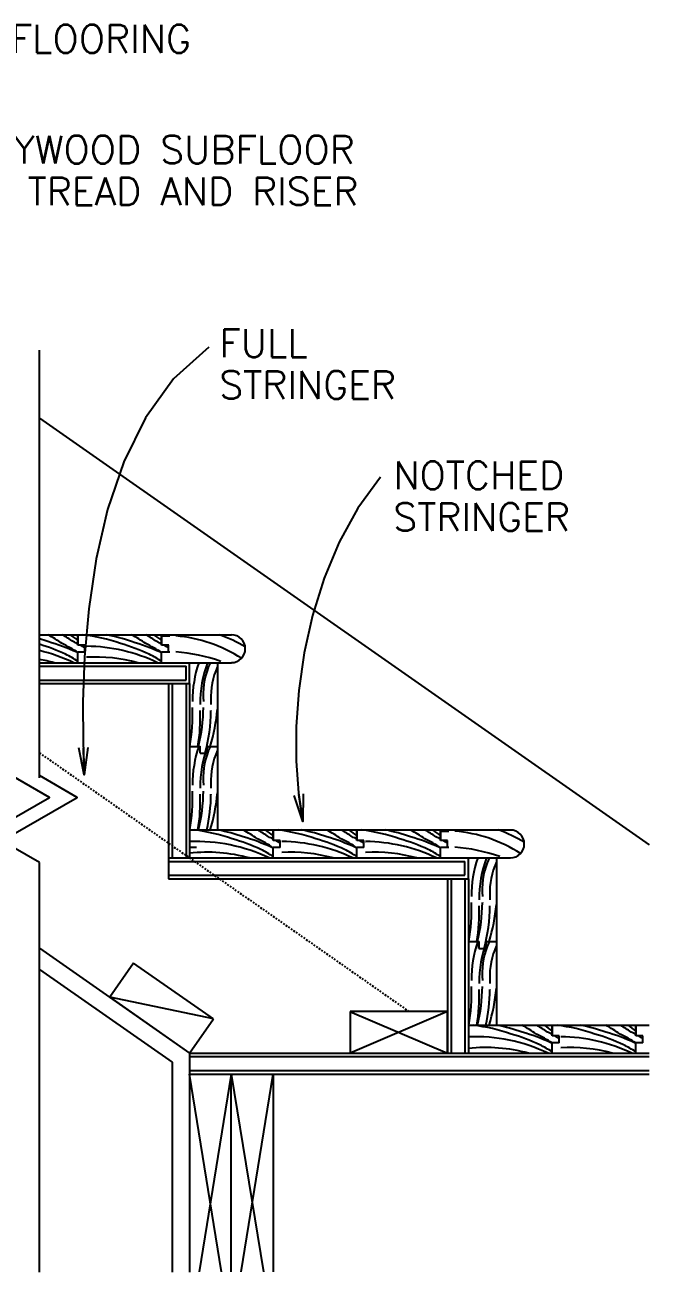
# Model space of a CAD drawing. Header units: inches. Extents: x 26998 to 46838, y -509 to 4343.
# Drawn here: x 39506.9 to 39552.3, y 3585.3 to 3675.9 of the extents above; entities that cross this region are included whole.
import ezdxf

# ---------------------------------------------------------------- set-up
doc = ezdxf.new("R2010")
doc.units = ezdxf.units.IN
doc.header["$LTSCALE"] = 0.5
doc.header["$MEASUREMENT"] = 0
doc.linetypes.add('HIDDEN', pattern=[0.375, 0.25, -0.125])
for name, color, linetype in [('R-AGSFINE', 4, 'Continuous'), ('R-AGSHEAVY', 1, 'Continuous'), ('R-AGSMEDIUM', 2, 'Continuous'), ('R-AGSPATT', 4, 'Continuous'), ('R-AGSTEXT', 6, 'Continuous')]:
    doc.layers.add(name, color=color, linetype=linetype)
doc.styles.add('AGSROMANS', font='romans')

# ---------------------------------------------------------------- blocks, each defined once
blk = doc.blocks.new('AGSARROW')
for points in [[(-1, 0.167), (0, 0), (-1, -0.167)], [(0, 0), (-1, 0)]]:
    blk.add_lwpolyline(points)

msp = doc.modelspace()

# ---------------------------------------------------------------- linework, layer by layer
at = {"layer": 'R-AGSFINE', "linetype": 'HIDDEN'}
msp.add_line((39507.9984825, 3623.0275349), (39534.8182929, 3604.25531), dxfattribs=at)
at = {"layer": 'R-AGSHEAVY'}
for points in [[(39507.9984825, 3631.6061516), (39521.9366816, 3631.6061516)], [(39507.9984825, 3629.5805688), (39521.9366816, 3629.5805688)], [(39520.9238902, 3629.5805688), (39520.9238902, 3617.4270724)], [(39518.8983075, 3628.064119), (39518.8983075, 3615.4014896)], [(39518.8983075, 3617.4270724), (39542.1979835, 3617.4270724)], [(39522.0899689, 3615.4014896), (39542.1979835, 3615.4014896)], [(39541.1851922, 3615.4014896), (39541.1851922, 3603.2425187)], [(39539.1596094, 3613.8795653), (39539.1596094, 3601.2169359)], [(39514.8368068, 3607.7656274), (39513.0985064, 3605.2784366)], [(39520.6366079, 3603.7041268), (39514.8368068, 3607.7656274)], [(39513.0985064, 3605.2784366), (39518.8983075, 3601.2169359)], [(39518.8983075, 3601.2169359), (39520.6366079, 3603.7041268)], [(39537.6376851, 3604.2514359), (39530.5571851, 3604.2514359)], [(39530.5571851, 3604.2514359), (39530.5571851, 3601.2169359)], [(39537.6376851, 3601.2169359), (39537.6376851, 3604.2514359)], [(39539.1596094, 3603.2425187), (39552.2711518, 3603.2425187)], [(39530.5571851, 3601.2169359), (39537.6376851, 3601.2169359)], [(39542.3512709, 3601.2169359), (39552.2711518, 3601.2169359)], [(39518.8983075, 3599.7004861), (39518.8983075, 3585.3371861)], [(39518.8983075, 3599.7004861), (39524.9673075, 3599.7004861)], [(39521.9328075, 3585.3371861), (39521.9328075, 3599.7004861)], [(39524.9673075, 3599.7004861), (39524.9673075, 3585.3371861)]]:
    msp.add_lwpolyline(points, dxfattribs=at)
for points in [[(39521.9363826, 3629.582616, 1), (39521.9363826, 3631.6086174)], [(39542.1963962, 3615.4006065, 1), (39542.1963962, 3617.4266079)]]:
    msp.add_lwpolyline(points, format="xyb", dxfattribs=at)
at = {"layer": 'R-AGSMEDIUM'}
for p, q in [((39507.9984825, 3621.2154596), (39507.9984825, 3652.2889937)), ((39507.9984825, 3647.3400024), (39552.2711518, 3616.3485864)), ((39510.7959765, 3631.6061516), (39510.7959765, 3630.8451894)), ((39510.7959765, 3630.8451894), (39510.7959765, 3631.6061516)), ((39510.7959765, 3630.8451894), (39510.7959765, 3631.6061516)), ((39510.7959765, 3631.6061516), (39510.7959765, 3630.8451894)), ((39510.7959765, 3630.8451894), (39510.7959765, 3631.6061516)), ((39510.7959765, 3630.8451894), (39510.7959765, 3631.6061516)), ((39510.7959765, 3631.6061516), (39510.7959765, 3630.8506639)), ((39510.7959765, 3630.8506639), (39510.7959765, 3631.6061516)), ((39516.8727247, 3631.6061516), (39516.8727247, 3630.8451894)), ((39516.8727247, 3630.8451894), (39516.8727247, 3631.6061516)), ((39516.8727247, 3630.8451894), (39516.8727247, 3631.6061516)), ((39516.8727247, 3631.6061516), (39516.8727247, 3630.8451894)), ((39516.8727247, 3630.8451894), (39516.8727247, 3631.6061516)), ((39516.8727247, 3630.8451894), (39516.8727247, 3631.6061516)), ((39516.8727247, 3631.6061516), (39516.8727247, 3630.8506639)), ((39516.8727247, 3630.8506639), (39516.8727247, 3631.6061516)), ((39516.8727247, 3630.8506639), (39516.8727247, 3631.6061516)), ((39511.2996349, 3630.341531), (39511.2996349, 3630.8506639)), ((39511.2996349, 3630.3360564), (39511.2996349, 3630.8451894)), ((39511.2996349, 3630.341531), (39511.2996349, 3630.8451894)), ((39511.2996349, 3630.341531), (39511.2996349, 3630.8451894)), ((39511.3051095, 3630.3360564), (39511.3051095, 3630.8451894)), ((39517.3763832, 3630.341531), (39517.3763832, 3630.8506639)), ((39517.3763832, 3630.341531), (39517.3763832, 3630.8506639)), ((39517.3763832, 3630.3360564), (39517.3763832, 3630.8451894)), ((39517.3763832, 3630.341531), (39517.3763832, 3630.8451894)), ((39517.3763832, 3630.341531), (39517.3763832, 3630.8451894)), ((39510.7959765, 3629.5805688), (39510.7959765, 3630.341531)), ((39510.7959765, 3629.5805688), (39510.7959765, 3630.341531)), ((39510.7959765, 3629.5805688), (39510.7959765, 3630.341531)), ((39510.7959765, 3629.5805688), (39510.7959765, 3630.341531)), ((39510.7959765, 3629.5805688), (39510.7959765, 3630.341531)), ((39510.7959765, 3629.5750943), (39510.7959765, 3630.3360564)), ((39510.7959765, 3629.5750943), (39510.7959765, 3630.3360564)), ((39510.7959765, 3629.5750943), (39510.7959765, 3630.3360564)), ((39516.8727247, 3629.5805688), (39516.8727247, 3630.341531)), ((39516.8727247, 3629.5805688), (39516.8727247, 3630.341531)), ((39516.8727247, 3629.5805688), (39516.8727247, 3630.341531)), ((39516.8727247, 3629.5805688), (39516.8727247, 3630.341531)), ((39516.8727247, 3629.5805688), (39516.8727247, 3630.341531)), ((39516.8727247, 3629.5805688), (39516.8727247, 3630.341531)), ((39516.8727247, 3629.5750943), (39516.8727247, 3630.3360564)), ((39516.8727247, 3629.5750943), (39516.8727247, 3630.3360564)), ((39516.8727247, 3629.5750943), (39516.8727247, 3630.3360564)), ((39507.9984825, 3629.5805688), (39518.8983075, 3629.5805688)), ((39507.9984825, 3629.3287396), (39518.6464783, 3629.3287396)), ((39518.6464783, 3628.3159482), (39518.6464783, 3629.3287396)), ((39518.8983075, 3629.5805688), (39519.6592696, 3629.5805688)), ((39518.8983075, 3628.064119), (39518.8983075, 3629.5805688)), ((39520.1684026, 3629.5805688), (39520.9238902, 3629.5805688)), ((39507.9984825, 3628.3159482), (39518.6464783, 3628.3159482)), ((39507.9984825, 3628.064119), (39518.8983075, 3628.064119)), ((39517.3763832, 3628.064119), (39517.3763832, 3615.4014896)), ((39517.6336869, 3628.064119), (39517.6336869, 3615.4014896)), ((39518.6464783, 3628.064119), (39518.6464783, 3615.4014896)), ((39518.8983075, 3623.5038206), (39519.6592696, 3623.5038206)), ((39518.8983075, 3623.5038206), (39519.6592696, 3623.5038206)), ((39519.6592696, 3623.0001622), (39519.6592696, 3623.5092951)), ((39519.6592696, 3623.0001622), (39519.6592696, 3623.5038206)), ((39519.6592696, 3623.0001622), (39519.6592696, 3623.5038206)), ((39520.1629281, 3623.0001622), (39520.1629281, 3623.5092951)), ((39520.1629281, 3623.5038206), (39520.9238902, 3623.5038206)), ((39520.1629281, 3623.0001622), (39520.1629281, 3623.5038206)), ((39520.1684026, 3623.0001622), (39520.1684026, 3623.5038206)), ((39520.1684026, 3623.5038206), (39520.9238902, 3623.5038206)), ((39520.1684026, 3623.0001622), (39520.1684026, 3623.5038206)), ((39520.1684026, 3623.0001622), (39520.1684026, 3623.5038206)), ((39519.6592696, 3623.0001622), (39520.1684026, 3623.0001622)), ((39519.6592696, 3623.0001622), (39520.1629281, 3623.0001622)), ((39519.6592696, 3623.0001622), (39520.1629281, 3623.0001622)), ((39524.9750557, 3617.4270724), (39524.9750557, 3616.6661102)), ((39524.9750557, 3616.6661102), (39524.9750557, 3617.4270724)), ((39524.9750557, 3616.6661102), (39524.9750557, 3617.4270724)), ((39524.9750557, 3617.4270724), (39524.9750557, 3616.6661102)), ((39524.9750557, 3616.6661102), (39524.9750557, 3617.4270724)), ((39524.9750557, 3616.6661102), (39524.9750557, 3617.4270724)), ((39524.9750557, 3617.4270724), (39524.9750557, 3616.6715848)), ((39524.9750557, 3616.6715848), (39524.9750557, 3617.4270724)), ((39524.9750557, 3616.6715848), (39524.9750557, 3617.4270724)), ((39524.9750557, 3617.4270724), (39524.9750557, 3616.6661102)), ((39531.0518039, 3617.4270724), (39531.0518039, 3616.6661102)), ((39531.0518039, 3616.6661102), (39531.0518039, 3617.4270724)), ((39531.0518039, 3616.6661102), (39531.0518039, 3617.4270724)), ((39531.0518039, 3617.4270724), (39531.0518039, 3616.6661102)), ((39531.0518039, 3616.6661102), (39531.0518039, 3617.4270724)), ((39531.0518039, 3616.6661102), (39531.0518039, 3617.4270724)), ((39531.0518039, 3617.4270724), (39531.0518039, 3616.6715848)), ((39531.0518039, 3616.6715848), (39531.0518039, 3617.4270724)), ((39531.0518039, 3616.6715848), (39531.0518039, 3617.4270724)), ((39531.0518039, 3617.4270724), (39531.0518039, 3616.6661102)), ((39531.0518039, 3616.6661102), (39531.0518039, 3617.4270724)), ((39537.1340267, 3617.4270724), (39537.1340267, 3616.6661102)), ((39537.1340267, 3616.6661102), (39537.1340267, 3617.4270724)), ((39537.1340267, 3616.6661102), (39537.1340267, 3617.4270724)), ((39537.1340267, 3617.4270724), (39537.1340267, 3616.6661102)), ((39537.1340267, 3616.6661102), (39537.1340267, 3617.4270724)), ((39537.1340267, 3616.6661102), (39537.1340267, 3617.4270724)), ((39537.1340267, 3617.4270724), (39537.1340267, 3616.6715848)), ((39537.1340267, 3616.6715848), (39537.1340267, 3617.4270724)), ((39537.1340267, 3616.6715848), (39537.1340267, 3617.4270724)), ((39537.1340267, 3617.4270724), (39537.1340267, 3616.6661102)), ((39537.1340267, 3616.6661102), (39537.1340267, 3617.4270724)), ((39537.1340267, 3616.6661102), (39537.1340267, 3617.4270724)), ((39524.9750557, 3615.4014896), (39524.9750557, 3616.1624518)), ((39524.9750557, 3615.4014896), (39524.9750557, 3616.1624518)), ((39524.9750557, 3615.4014896), (39524.9750557, 3616.1624518)), ((39524.9750557, 3615.4014896), (39524.9750557, 3616.1624518)), ((39524.9750557, 3615.4014896), (39524.9750557, 3616.1624518)), ((39524.9750557, 3615.4014896), (39524.9750557, 3616.1624518)), ((39524.9750557, 3615.4014896), (39524.9750557, 3616.1624518)), ((39524.9750557, 3615.3960151), (39524.9750557, 3616.1569773)), ((39524.9750557, 3615.3960151), (39524.9750557, 3616.1569773)), ((39524.9750557, 3615.3960151), (39524.9750557, 3616.1569773)), ((39525.4787141, 3616.1624518), (39525.4787141, 3616.6715848)), ((39525.4787141, 3616.1624518), (39525.4787141, 3616.6715848)), ((39525.4787141, 3616.1569773), (39525.4787141, 3616.6661102)), ((39525.4787141, 3616.1624518), (39525.4787141, 3616.6661102)), ((39525.4787141, 3616.1624518), (39525.4787141, 3616.6661102)), ((39525.4841887, 3616.1569773), (39525.4841887, 3616.6661102)), ((39525.4841887, 3616.1624518), (39525.4841887, 3616.6661102)), ((39531.0518039, 3615.4014896), (39531.0518039, 3616.1624518)), ((39531.0518039, 3615.4014896), (39531.0518039, 3616.1624518)), ((39531.0518039, 3615.4014896), (39531.0518039, 3616.1624518)), ((39531.0518039, 3615.4014896), (39531.0518039, 3616.1624518)), ((39531.0518039, 3615.4014896), (39531.0518039, 3616.1624518)), ((39531.0518039, 3615.4014896), (39531.0518039, 3616.1624518)), ((39531.0518039, 3615.4014896), (39531.0518039, 3616.1624518)), ((39531.0518039, 3615.4014896), (39531.0518039, 3616.1624518)), ((39531.0518039, 3615.3960151), (39531.0518039, 3616.1569773)), ((39531.0518039, 3615.3960151), (39531.0518039, 3616.1569773)), ((39531.0518039, 3615.3960151), (39531.0518039, 3616.1569773)), ((39531.5554623, 3616.1624518), (39531.5554623, 3616.6715848)), ((39531.5554623, 3616.1624518), (39531.5554623, 3616.6715848)), ((39531.5554623, 3616.1569773), (39531.5554623, 3616.6661102)), ((39531.5554623, 3616.1624518), (39531.5554623, 3616.6661102)), ((39531.5554623, 3616.1624518), (39531.5554623, 3616.6661102)), ((39531.5609369, 3616.1624518), (39531.5609369, 3616.6661102)), ((39531.5664114, 3616.1569773), (39531.5664114, 3616.6661102)), ((39531.5664114, 3616.1624518), (39531.5664114, 3616.6661102)), ((39537.1340267, 3615.4014896), (39537.1340267, 3616.1624518)), ((39537.1340267, 3615.4014896), (39537.1340267, 3616.1624518)), ((39537.1340267, 3615.4014896), (39537.1340267, 3616.1624518)), ((39537.1340267, 3615.4014896), (39537.1340267, 3616.1624518)), ((39537.1340267, 3615.4014896), (39537.1340267, 3616.1624518)), ((39537.1340267, 3615.4014896), (39537.1340267, 3616.1624518)), ((39537.1340267, 3615.4014896), (39537.1340267, 3616.1624518)), ((39537.1340267, 3615.4014896), (39537.1340267, 3616.1624518)), ((39537.1340267, 3615.4014896), (39537.1340267, 3616.1624518)), ((39537.1340267, 3615.3960151), (39537.1340267, 3616.1569773)), ((39537.1340267, 3615.3960151), (39537.1340267, 3616.1569773)), ((39537.1340267, 3615.3960151), (39537.1340267, 3616.1569773)), ((39537.6376851, 3616.1624518), (39537.6376851, 3616.6715848)), ((39537.6376851, 3616.1624518), (39537.6376851, 3616.6715848)), ((39537.6376851, 3616.1569773), (39537.6376851, 3616.6661102)), ((39537.6376851, 3616.1624518), (39537.6376851, 3616.6661102)), ((39537.6376851, 3616.1624518), (39537.6376851, 3616.6661102)), ((39537.6376851, 3616.1624518), (39537.6376851, 3616.6661102)), ((39517.3763832, 3615.4014896), (39539.1596094, 3615.4014896)), ((39517.3763832, 3615.4014896), (39517.3763832, 3613.8795653)), ((39517.3763832, 3615.1496604), (39538.9023057, 3615.1496604)), ((39538.9023057, 3614.1368691), (39538.9023057, 3615.1496604)), ((39539.1596094, 3615.4014896), (39539.9205716, 3615.4014896)), ((39539.1596094, 3615.4014896), (39539.9205716, 3615.4014896)), ((39539.1596094, 3613.8795653), (39539.1596094, 3615.4014896)), ((39540.42423, 3615.4014896), (39541.1851922, 3615.4014896)), ((39540.4297046, 3615.4014896), (39541.1851922, 3615.4014896)), ((39507.9984825, 3585.3188487), (39507.9984825, 3615.0565931)), ((39517.3763832, 3614.1368691), (39538.9023057, 3614.1368691)), ((39517.3763832, 3613.8795653), (39539.1596094, 3613.8795653)), ((39537.6376851, 3613.8795653), (39537.6376851, 3601.2169359)), ((39537.8895143, 3613.8795653), (39537.8895143, 3601.2169359)), ((39538.9023057, 3613.8795653), (39538.9023057, 3601.2169359)), ((39507.9984825, 3608.8484557), (39518.8983075, 3601.2169359)), ((39539.1596094, 3609.3247414), (39539.915097, 3609.3247414)), ((39539.1596094, 3609.3192669), (39539.9205716, 3609.3192669)), ((39539.1596094, 3609.3192669), (39539.9205716, 3609.3192669)), ((39539.915097, 3608.8156085), (39539.915097, 3609.3247414)), ((39539.915097, 3608.8156085), (39540.42423, 3608.8156085)), ((39539.9205716, 3608.8156085), (39539.9205716, 3609.3247414)), ((39539.9205716, 3608.8156085), (39539.9205716, 3609.3192669)), ((39539.9205716, 3608.8156085), (39539.9205716, 3609.3192669)), ((39539.9205716, 3608.8156085), (39540.4297046, 3608.8156085)), ((39539.9205716, 3608.8156085), (39540.42423, 3608.8156085)), ((39539.9205716, 3608.8156085), (39540.42423, 3608.8156085)), ((39540.42423, 3608.8156085), (39540.42423, 3609.3247414)), ((39540.42423, 3608.821083), (39540.42423, 3609.3247414)), ((39540.42423, 3609.3247414), (39541.1851922, 3609.3247414)), ((39540.42423, 3608.8156085), (39540.42423, 3609.3247414)), ((39540.42423, 3609.3192669), (39541.1851922, 3609.3192669)), ((39540.42423, 3608.8156085), (39540.42423, 3609.3192669)), ((39540.4297046, 3608.821083), (39540.4297046, 3609.3247414)), ((39540.4297046, 3608.8156085), (39540.4297046, 3609.3192669)), ((39540.4297046, 3609.3192669), (39541.1851922, 3609.3192669)), ((39540.4297046, 3608.8156085), (39540.4297046, 3609.3192669)), ((39540.4297046, 3608.8156085), (39540.4297046, 3609.3192669)), ((39507.9984825, 3607.2991587), (39517.6336869, 3600.5599902)), ((39520.6366079, 3603.7041268), (39513.0985064, 3605.2784366)), ((39530.5481455, 3604.25531), (39537.6376851, 3601.2169359)), ((39537.6376851, 3604.2514359), (39530.5571851, 3601.2169359)), ((39537.6376851, 3601.2169359), (39537.6376851, 3604.25531)), ((39545.2363576, 3603.2425187), (39545.2363576, 3602.4815565)), ((39545.2363576, 3602.4815565), (39545.2363576, 3603.2425187)), ((39545.2363576, 3602.4815565), (39545.2363576, 3603.2425187)), ((39545.2363576, 3603.2425187), (39545.2363576, 3602.4815565)), ((39545.2363576, 3602.4815565), (39545.2363576, 3603.2425187)), ((39545.2363576, 3602.4815565), (39545.2363576, 3603.2425187)), ((39545.2363576, 3603.2425187), (39545.2363576, 3602.487031)), ((39545.2363576, 3602.487031), (39545.2363576, 3603.2425187)), ((39545.2363576, 3602.487031), (39545.2363576, 3603.2425187)), ((39545.2363576, 3603.2425187), (39545.2363576, 3602.4815565)), ((39545.2363576, 3602.4815565), (39545.2363576, 3603.2425187)), ((39545.2363576, 3602.4815565), (39545.2363576, 3603.2425187)), ((39545.2363576, 3603.2425187), (39545.2363576, 3602.487031)), ((39545.7400161, 3601.9778981), (39545.7400161, 3602.487031)), ((39545.7400161, 3601.9778981), (39545.7400161, 3602.487031)), ((39545.7400161, 3601.9778981), (39545.7400161, 3602.487031)), ((39545.7400161, 3601.9724235), (39545.7400161, 3602.4815565)), ((39545.7400161, 3601.9778981), (39545.7400161, 3602.4815565)), ((39545.7400161, 3601.9778981), (39545.7400161, 3602.4815565)), ((39545.7400161, 3601.9778981), (39545.7400161, 3602.4815565)), ((39545.7454906, 3601.9724235), (39545.7454906, 3602.4815565)), ((39545.7454906, 3601.9778981), (39545.7454906, 3602.4815565)), ((39551.3131059, 3603.2425187), (39551.3131059, 3602.4815565)), ((39551.3131059, 3602.4815565), (39551.3131059, 3603.2425187)), ((39551.3131059, 3602.4815565), (39551.3131059, 3603.2425187)), ((39551.3131059, 3603.2425187), (39551.3131059, 3602.4815565)), ((39551.3131059, 3602.4815565), (39551.3131059, 3603.2425187)), ((39551.3131059, 3602.4815565), (39551.3131059, 3603.2425187)), ((39551.3131059, 3603.2425187), (39551.3131059, 3602.487031)), ((39551.3131059, 3602.487031), (39551.3131059, 3603.2425187)), ((39551.3131059, 3602.487031), (39551.3131059, 3603.2425187)), ((39551.3131059, 3603.2425187), (39551.3131059, 3602.4815565)), ((39551.3131059, 3602.4815565), (39551.3131059, 3603.2425187)), ((39551.3131059, 3602.4815565), (39551.3131059, 3603.2425187)), ((39551.3131059, 3603.2425187), (39551.3131059, 3602.487031)), ((39551.3131059, 3602.487031), (39551.3131059, 3603.2425187)), ((39551.8167643, 3601.9778981), (39551.8167643, 3602.487031)), ((39551.8167643, 3601.9778981), (39551.8167643, 3602.487031)), ((39551.8167643, 3601.9778981), (39551.8167643, 3602.487031)), ((39551.8167643, 3601.9724235), (39551.8167643, 3602.4815565)), ((39551.8167643, 3601.9778981), (39551.8167643, 3602.4815565)), ((39551.8167643, 3601.9778981), (39551.8167643, 3602.4815565)), ((39551.8167643, 3601.9778981), (39551.8167643, 3602.4815565)), ((39551.8222388, 3601.9778981), (39551.8222388, 3602.487031)), ((39545.2363576, 3601.2169359), (39545.2363576, 3601.9778981)), ((39545.2363576, 3601.2169359), (39545.2363576, 3601.9778981)), ((39545.2363576, 3601.2169359), (39545.2363576, 3601.9778981)), ((39545.2363576, 3601.2169359), (39545.2363576, 3601.9778981)), ((39545.2363576, 3601.2169359), (39545.2363576, 3601.9778981)), ((39545.2363576, 3601.2169359), (39545.2363576, 3601.9778981)), ((39545.2363576, 3601.2169359), (39545.2363576, 3601.9778981)), ((39545.2363576, 3601.2169359), (39545.2363576, 3601.9778981)), ((39545.2363576, 3601.2169359), (39545.2363576, 3601.9778981)), ((39545.2363576, 3601.2169359), (39545.2363576, 3601.9778981)), ((39545.2363576, 3601.2114614), (39545.2363576, 3601.9724235)), ((39545.2363576, 3601.2114614), (39545.2363576, 3601.9724235)), ((39545.2363576, 3601.2114614), (39545.2363576, 3601.9724235)), ((39551.3131059, 3601.2169359), (39551.3131059, 3601.9778981)), ((39551.3131059, 3601.2169359), (39551.3131059, 3601.9778981)), ((39551.3131059, 3601.2169359), (39551.3131059, 3601.9778981)), ((39551.3131059, 3601.2169359), (39551.3131059, 3601.9778981)), ((39551.3131059, 3601.2169359), (39551.3131059, 3601.9778981)), ((39551.3131059, 3601.2169359), (39551.3131059, 3601.9778981)), ((39551.3131059, 3601.2169359), (39551.3131059, 3601.9778981)), ((39551.3131059, 3601.2169359), (39551.3131059, 3601.9778981)), ((39551.3131059, 3601.2169359), (39551.3131059, 3601.9778981)), ((39551.3131059, 3601.2169359), (39551.3131059, 3601.9778981)), ((39551.3131059, 3601.2169359), (39551.3131059, 3601.9778981)), ((39551.3131059, 3601.2114614), (39551.3131059, 3601.9724235)), ((39551.3131059, 3601.2114614), (39551.3131059, 3601.9724235)), ((39551.3131059, 3601.2114614), (39551.3131059, 3601.9724235)), ((39518.8983075, 3601.2169359), (39518.8983075, 3585.3188487)), ((39518.8983075, 3601.2169359), (39552.2711518, 3601.2169359)), ((39518.8983075, 3600.9651067), (39552.2711518, 3600.9651067)), ((39517.6336869, 3600.5599902), (39517.6336869, 3585.3188487)), ((39518.8983075, 3599.9523153), (39552.2711518, 3599.9523153)), ((39521.2274913, 3585.3371861), (39518.8983075, 3599.7004861)), ((39521.9328075, 3599.7004861), (39519.6036237, 3585.3371861)), ((39521.9328075, 3599.7004861), (39524.2619913, 3585.3371861)), ((39522.6381237, 3585.3371861), (39524.9673075, 3599.7004861)), ((39524.9750557, 3599.7004861), (39552.2711518, 3599.7004861))]:
    msp.add_line(p, q, dxfattribs=at)
at = {"layer": 'R-AGSMEDIUM', "linetype": 'Continuous'}
for points in [[(39505.9728998, 3615.0565931), (39503.2411004, 3616.6387375), (39508.7156483, 3619.7975516), (39505.9728998, 3621.3742214)], [(39507.9984825, 3615.0565931), (39505.2666831, 3616.6387375), (39510.741231, 3619.7975516), (39507.9984825, 3621.3742214)]]:
    msp.add_lwpolyline(points, dxfattribs=at)
at = {"layer": 'R-AGSPATT'}
for p, q in [((39511.2996349, 3630.8506639), (39510.7959765, 3630.8506639)), ((39511.2996349, 3630.8451894), (39510.7959765, 3630.8451894)), ((39511.3051095, 3630.8451894), (39510.7959765, 3630.8451894)), ((39511.3051095, 3630.8451894), (39510.7959765, 3630.8451894)), ((39511.2996349, 3630.8451894), (39510.7959765, 3630.8451894)), ((39511.2996349, 3630.8451894), (39510.7959765, 3630.8451894)), ((39511.3051095, 3630.8451894), (39510.7959765, 3630.8451894)), ((39517.3763832, 3630.8506639), (39516.8727247, 3630.8506639)), ((39517.3763832, 3630.8451894), (39516.8727247, 3630.8451894)), ((39517.3818577, 3630.8451894), (39516.8727247, 3630.8451894)), ((39517.3818577, 3630.8451894), (39516.8727247, 3630.8451894)), ((39517.3763832, 3630.8451894), (39516.8727247, 3630.8451894)), ((39517.3763832, 3630.8451894), (39516.8727247, 3630.8451894)), ((39517.3818577, 3630.8451894), (39516.8727247, 3630.8451894)), ((39511.2996349, 3630.341531), (39510.7959765, 3630.341531)), ((39511.2996349, 3630.341531), (39510.7959765, 3630.341531)), ((39511.3051095, 3630.341531), (39510.7959765, 3630.341531)), ((39511.3051095, 3630.341531), (39510.7959765, 3630.341531)), ((39511.2996349, 3630.341531), (39510.7959765, 3630.341531)), ((39511.2996349, 3630.3360564), (39510.7959765, 3630.3360564)), ((39511.2996349, 3630.3360564), (39510.7959765, 3630.3360564)), ((39511.3051095, 3630.3360564), (39510.7959765, 3630.3360564)), ((39517.3763832, 3630.341531), (39516.8727247, 3630.341531)), ((39517.3763832, 3630.341531), (39516.8727247, 3630.341531)), ((39517.3818577, 3630.341531), (39516.8727247, 3630.341531)), ((39517.3818577, 3630.341531), (39516.8727247, 3630.341531)), ((39517.3763832, 3630.341531), (39516.8727247, 3630.341531)), ((39517.3763832, 3630.341531), (39516.8727247, 3630.341531)), ((39519.4019659, 3616.1569773), (39518.8983075, 3616.1569773)), ((39519.4019659, 3616.1569773), (39518.8983075, 3616.1569773)), ((39525.4787141, 3616.6715848), (39524.9750557, 3616.6715848)), ((39525.4787141, 3616.6661102), (39524.9750557, 3616.6661102)), ((39525.4841887, 3616.6661102), (39524.9750557, 3616.6661102)), ((39525.4841887, 3616.6661102), (39524.9750557, 3616.6661102)), ((39525.4787141, 3616.6661102), (39524.9750557, 3616.6661102)), ((39525.4787141, 3616.6661102), (39524.9750557, 3616.6661102)), ((39525.4841887, 3616.6661102), (39524.9750557, 3616.6661102)), ((39525.4841887, 3616.6661102), (39524.9750557, 3616.6661102)), ((39525.4787141, 3616.1624518), (39524.9750557, 3616.1624518)), ((39525.4787141, 3616.1624518), (39524.9750557, 3616.1624518)), ((39525.4841887, 3616.1624518), (39524.9750557, 3616.1624518)), ((39525.4841887, 3616.1624518), (39524.9750557, 3616.1624518)), ((39525.4787141, 3616.1624518), (39524.9750557, 3616.1624518)), ((39525.4787141, 3616.1624518), (39524.9750557, 3616.1624518)), ((39525.4841887, 3616.1624518), (39524.9750557, 3616.1624518)), ((39525.4787141, 3616.1569773), (39524.9750557, 3616.1569773)), ((39525.4787141, 3616.1569773), (39524.9750557, 3616.1569773)), ((39525.4841887, 3616.1569773), (39524.9750557, 3616.1569773)), ((39531.5554623, 3616.6661102), (39531.0518039, 3616.6661102)), ((39531.5609369, 3616.6661102), (39531.0518039, 3616.6661102)), ((39531.5609369, 3616.6661102), (39531.0518039, 3616.6661102)), ((39531.5554623, 3616.6661102), (39531.0518039, 3616.6661102)), ((39531.5554623, 3616.6661102), (39531.0518039, 3616.6661102)), ((39531.5609369, 3616.6661102), (39531.0518039, 3616.6661102)), ((39531.5609369, 3616.6661102), (39531.0518039, 3616.6661102)), ((39531.5609369, 3616.6661102), (39531.0518039, 3616.6661102)), ((39531.5554623, 3616.1624518), (39531.0518039, 3616.1624518)), ((39531.5554623, 3616.1624518), (39531.0518039, 3616.1624518)), ((39531.5609369, 3616.1624518), (39531.0518039, 3616.1624518)), ((39531.5609369, 3616.1624518), (39531.0518039, 3616.1624518)), ((39531.5554623, 3616.1624518), (39531.0518039, 3616.1624518)), ((39531.5554623, 3616.1624518), (39531.0518039, 3616.1624518)), ((39531.5609369, 3616.1624518), (39531.0518039, 3616.1624518)), ((39531.5609369, 3616.1624518), (39531.0518039, 3616.1624518)), ((39531.5609369, 3616.6715848), (39531.0572785, 3616.6715848)), ((39531.5609369, 3616.1569773), (39531.0572785, 3616.1569773)), ((39531.5609369, 3616.1569773), (39531.0572785, 3616.1569773)), ((39531.5664114, 3616.1569773), (39531.0572785, 3616.1569773)), ((39537.6376851, 3616.6661102), (39537.1340267, 3616.6661102)), ((39537.6431596, 3616.6661102), (39537.1340267, 3616.6661102)), ((39537.6431596, 3616.6661102), (39537.1340267, 3616.6661102)), ((39537.6376851, 3616.6661102), (39537.1340267, 3616.6661102)), ((39537.6376851, 3616.6661102), (39537.1340267, 3616.6661102)), ((39537.6431596, 3616.6661102), (39537.1340267, 3616.6661102)), ((39537.6431596, 3616.6661102), (39537.1340267, 3616.6661102)), ((39537.6431596, 3616.6661102), (39537.1340267, 3616.6661102)), ((39537.6376851, 3616.6661102), (39537.1340267, 3616.6661102)), ((39537.6376851, 3616.1624518), (39537.1340267, 3616.1624518)), ((39537.6376851, 3616.1624518), (39537.1340267, 3616.1624518)), ((39537.6431596, 3616.1624518), (39537.1340267, 3616.1624518)), ((39537.6431596, 3616.1624518), (39537.1340267, 3616.1624518)), ((39537.6376851, 3616.1624518), (39537.1340267, 3616.1624518)), ((39537.6376851, 3616.1624518), (39537.1340267, 3616.1624518)), ((39537.6431596, 3616.1624518), (39537.1340267, 3616.1624518)), ((39537.6431596, 3616.1624518), (39537.1340267, 3616.1624518)), ((39537.6376851, 3616.1624518), (39537.1340267, 3616.1624518)), ((39545.7400161, 3602.487031), (39545.2363576, 3602.487031)), ((39545.7400161, 3602.487031), (39545.2363576, 3602.487031)), ((39545.7400161, 3602.4815565), (39545.2363576, 3602.4815565)), ((39545.7454906, 3602.4815565), (39545.2363576, 3602.4815565)), ((39545.7454906, 3602.4815565), (39545.2363576, 3602.4815565)), ((39545.7400161, 3602.4815565), (39545.2363576, 3602.4815565)), ((39545.7400161, 3602.4815565), (39545.2363576, 3602.4815565)), ((39545.7454906, 3602.4815565), (39545.2363576, 3602.4815565)), ((39545.7454906, 3602.4815565), (39545.2363576, 3602.4815565)), ((39545.7454906, 3602.4815565), (39545.2363576, 3602.4815565)), ((39545.7400161, 3602.4815565), (39545.2363576, 3602.4815565)), ((39551.8222388, 3602.487031), (39551.3131059, 3602.487031)), ((39551.8167643, 3602.4815565), (39551.3131059, 3602.4815565)), ((39551.8222388, 3602.4815565), (39551.3131059, 3602.4815565)), ((39551.8222388, 3602.4815565), (39551.3131059, 3602.4815565)), ((39551.8167643, 3602.4815565), (39551.3131059, 3602.4815565)), ((39551.8167643, 3602.4815565), (39551.3131059, 3602.4815565)), ((39551.8222388, 3602.4815565), (39551.3131059, 3602.4815565)), ((39551.8222388, 3602.4815565), (39551.3131059, 3602.4815565)), ((39551.8222388, 3602.4815565), (39551.3131059, 3602.4815565)), ((39551.8167643, 3602.4815565), (39551.3131059, 3602.4815565)), ((39545.7400161, 3601.9778981), (39545.2363576, 3601.9778981)), ((39545.7400161, 3601.9778981), (39545.2363576, 3601.9778981)), ((39545.7454906, 3601.9778981), (39545.2363576, 3601.9778981)), ((39545.7454906, 3601.9778981), (39545.2363576, 3601.9778981)), ((39545.7400161, 3601.9778981), (39545.2363576, 3601.9778981)), ((39545.7400161, 3601.9778981), (39545.2363576, 3601.9778981)), ((39545.7454906, 3601.9778981), (39545.2363576, 3601.9778981)), ((39545.7454906, 3601.9778981), (39545.2363576, 3601.9778981)), ((39545.7400161, 3601.9778981), (39545.2363576, 3601.9778981)), ((39545.7400161, 3601.9778981), (39545.2363576, 3601.9778981)), ((39545.7400161, 3601.9724235), (39545.2363576, 3601.9724235)), ((39545.7400161, 3601.9724235), (39545.2363576, 3601.9724235)), ((39545.7454906, 3601.9724235), (39545.2363576, 3601.9724235)), ((39551.8167643, 3601.9778981), (39551.3131059, 3601.9778981)), ((39551.8167643, 3601.9778981), (39551.3131059, 3601.9778981)), ((39551.8222388, 3601.9778981), (39551.3131059, 3601.9778981)), ((39551.8222388, 3601.9778981), (39551.3131059, 3601.9778981)), ((39551.8167643, 3601.9778981), (39551.3131059, 3601.9778981)), ((39551.8167643, 3601.9778981), (39551.3131059, 3601.9778981)), ((39551.8222388, 3601.9778981), (39551.3131059, 3601.9778981)), ((39551.8222388, 3601.9778981), (39551.3131059, 3601.9778981)), ((39551.8167643, 3601.9778981), (39551.3131059, 3601.9778981)), ((39551.8167643, 3601.9778981), (39551.3131059, 3601.9778981)), ((39551.8222388, 3601.9778981), (39551.3131059, 3601.9778981))]:
    msp.add_line(p, q, dxfattribs=at)
for centre, radius, start, end in [((39503.6510457, 3622.3920025), 10.4657775, 55.057675, 61.691622222), ((39504.4558042, 3622.5343408), 10.4657775, 55.057675, 60.089763889), ((39503.6502949, 3621.9065302), 11.7244612, 52.449002778, 55.8222), ((39509.5518329, 3618.514342), 13.1890383, 70.817786111, 83.038813889), ((39510.3565915, 3618.6566802), 13.1890383, 70.817786111, 79.062977778), ((39509.7277939, 3622.3920025), 10.4657775, 55.057675, 61.691622222), ((39510.5325524, 3622.5343408), 10.4657775, 55.057675, 60.089763889), ((39509.7270431, 3621.9065302), 11.7244612, 52.449002778, 55.8222), ((39517.2602008, 3639.0322164), 7.5123781, 267.043425, 271.554352778), ((39517.0144172, 3621.0945347), 10.4657775, 57.246452778, 85.135188889), ((39517.0136664, 3620.6090624), 11.7244612, 59.619588889, 69.712008333), ((39503.3851856, 3615.90133), 15.7055507, 65.50085, 72.9182), ((39504.2798433, 3618.6566802), 13.1890383, 70.817786111, 73.623425), ((39504.1899441, 3616.0436683), 15.7055507, 65.50085, 73.641297222), ((39504.74629, 3620.9666854), 11.1395043, 57.106205556, 63.909461111), ((39505.5510485, 3621.1090236), 11.1395043, 61.911172222, 63.909461111), ((39505.5510485, 3621.1090236), 11.1395043, 58.932097222, 60.929433333), ((39494.4727081, 3608.6560766), 27.8204214, 52.782625, 52.899991667), ((39511.311399, 3618.6113196), 12.1602528, 64.370230556, 89.487813889), ((39510.9684875, 3636.4990351), 5.7467153, 274.507327778, 274.618758333), ((39509.4619338, 3615.90133), 15.7055507, 65.50085, 73.641297222), ((39510.2666923, 3616.0436683), 15.7055507, 65.50085, 73.641297222), ((39510.8230382, 3620.9666854), 11.1395043, 57.106205556, 63.909461111), ((39511.6277967, 3621.1090236), 11.1395043, 61.911172222, 63.909461111), ((39511.6277967, 3621.1090236), 11.1395043, 58.932097222, 60.929433333), ((39500.5494564, 3608.6560766), 27.8204214, 52.782625, 52.899991667), ((39505.2346508, 3618.6113196), 12.1602528, 64.370230556, 76.862775), ((39505.9745871, 3618.3322842), 11.6596063, 74.634133333, 80.003861111), ((39505.7436831, 3621.9930949), 9.1920789, 56.658027778, 63.131725), ((39506.5484417, 3622.1354331), 9.1920789, 62.478216667, 63.131725), ((39512.0513353, 3618.3322842), 11.6596063, 74.634133333, 93.103422222), ((39511.8204313, 3621.9930949), 9.1920789, 56.658027778, 63.131725), ((39512.6251899, 3622.1354331), 9.1920789, 62.478216667, 63.131725), ((39516.8809496, 3636.55194), 6.2163772, 274.621783333, 275.381608333), ((39516.8384562, 3617.2168741), 13.1890383, 70.817786111, 85.374877778), ((39528.0678847, 3626.7517898), 8.961502, 161.599361111, 179.904983333), ((39528.6208141, 3626.5218588), 8.961502, 160.04285, 179.904983333), ((39525.6306391, 3627.2182661), 5.7467153, 159.580775, 184.507327778), ((39530.6494366, 3624.1930172), 11.5565676, 152.212730555, 154.197672222), ((39526.1835685, 3626.9883351), 5.7467153, 159.580775, 184.507327778), ((39531.202366, 3623.9630861), 11.5565676, 152.798588889, 154.197672222), ((39507.4638883, 3625.697427), 11.6596063, 349.155930556, 3.103422222), ((39508.0168176, 3625.467496), 11.6596063, 350.304236111, 3.103422222), ((39507.7429237, 3626.4373633), 12.1602528, 346.040272222, 359.487813889), ((39525.6306391, 3626.7802749), 5.7467153, 184.507327778, 184.618758333), ((39508.295853, 3626.2074323), 12.1602528, 344.707319444, 359.487813889), ((39507.7882843, 3627.3921709), 13.1890383, 342.853472222, 354.841094445), ((39526.1835685, 3626.5503439), 5.7467153, 184.507327778, 184.618758333), ((39528.0678847, 3620.6750416), 8.961502, 161.599361111, 179.904983333), ((39528.6208141, 3620.4451106), 8.961502, 160.04285, 179.904983333), ((39530.6494366, 3618.1162689), 11.5565676, 152.212730555, 154.197672222), ((39525.6306391, 3621.1415179), 5.7467153, 159.580775, 184.507327778), ((39526.1835685, 3620.9115868), 5.7467153, 159.580775, 184.507327778), ((39531.202366, 3617.8863379), 11.5565676, 152.798588889, 154.197672222), ((39507.4638883, 3619.6206788), 11.6596063, 349.155930556, 3.103422222), ((39508.0168176, 3619.3907477), 11.6596063, 350.304236111, 3.103422222), ((39507.7429237, 3620.3606151), 12.1602528, 346.040272222, 359.487813889), ((39525.6306391, 3620.7035267), 5.7467153, 184.507327778, 184.618758333), ((39508.295853, 3620.130684), 12.1602528, 347.153969444, 359.487813889), ((39507.7882843, 3621.3154226), 13.1890383, 342.853472222, 354.841094445), ((39526.1835685, 3620.4735956), 5.7467153, 184.507327778, 184.618758333), ((39517.6541639, 3604.3352628), 13.1890383, 70.817786111, 83.038813889), ((39518.4589224, 3604.477601), 13.1890383, 70.817786111, 79.062977778), ((39517.8301248, 3608.2129234), 10.4657775, 55.057675, 61.691622222), ((39518.6348834, 3608.3552616), 10.4657775, 55.057675, 60.089763889), ((39517.8293741, 3607.7274511), 11.7244612, 52.449002778, 55.8222), ((39523.7309121, 3604.3352628), 13.1890383, 70.817786111, 83.038813889), ((39524.5356707, 3604.477601), 13.1890383, 70.817786111, 79.062977778), ((39523.9068731, 3608.2129234), 10.4657775, 55.057675, 61.691622222), ((39524.7116316, 3608.3552616), 10.4657775, 55.057675, 60.089763889), ((39523.9061223, 3607.7274511), 11.7244612, 52.449002778, 55.8222), ((39529.8131349, 3604.3352628), 13.1890383, 70.817786111, 83.038813889), ((39530.6178934, 3604.477601), 13.1890383, 70.817786111, 79.062977778), ((39529.9890958, 3608.2129234), 10.4657775, 55.057675, 61.691622222), ((39530.7938544, 3608.3552616), 10.4657775, 55.057675, 60.089763889), ((39529.988345, 3607.7274511), 11.7244612, 52.449002778, 55.8222), ((39537.5215027, 3624.8531372), 7.5123781, 267.043425, 271.554352778), ((39537.2757191, 3606.9154555), 10.4657775, 57.246452778, 85.135188889), ((39537.2749684, 3606.4299832), 11.7244612, 59.619588889, 69.712008333), ((39519.41373, 3604.4322405), 12.1602528, 64.370230556, 92.429258333), ((39519.0708184, 3622.3199559), 5.7467153, 274.507327778, 274.618758333), ((39517.5642647, 3601.7222509), 15.7055507, 65.50085, 73.641297222), ((39518.3690233, 3601.8645891), 15.7055507, 65.50085, 73.641297222), ((39518.9253691, 3606.7876062), 11.1395043, 57.106205556, 63.909461111), ((39519.7301277, 3606.9299444), 11.1395043, 61.911172222, 63.909461111), ((39520.7275208, 3607.956354), 9.1920789, 62.478216667, 63.131725), ((39519.7301277, 3606.9299444), 11.1395043, 58.932097222, 60.929433333), ((39508.6517873, 3594.4769974), 27.8204214, 52.782625, 52.899991667), ((39525.4904782, 3604.4322405), 12.1602528, 64.370230556, 89.487813889), ((39525.1475666, 3622.3199559), 5.7467153, 274.507327778, 274.618758333), ((39523.641013, 3601.7222509), 15.7055507, 65.50085, 73.641297222), ((39524.4457715, 3601.8645891), 15.7055507, 65.50085, 73.641297222), ((39525.0021174, 3606.7876062), 11.1395043, 57.106205556, 63.909461111), ((39525.8068759, 3606.9299444), 11.1395043, 61.911172222, 63.909461111), ((39526.804269, 3607.956354), 9.1920789, 62.478216667, 63.131725), ((39525.8068759, 3606.9299444), 11.1395043, 58.932097222, 60.929433333), ((39514.7285355, 3594.4769974), 27.8204214, 52.782625, 52.899991667), ((39531.572701, 3604.4322405), 12.1602528, 64.370230556, 89.487813889), ((39531.2297894, 3622.3199559), 5.7467153, 274.507327778, 274.618758333), ((39529.7232357, 3601.7222509), 15.7055507, 65.50085, 73.641297222), ((39530.5279943, 3601.8645891), 15.7055507, 65.50085, 73.641297222), ((39531.0843401, 3606.7876062), 11.1395043, 57.106205556, 63.909461111), ((39531.8890987, 3606.9299444), 11.1395043, 61.911172222, 63.909461111), ((39532.8864918, 3607.956354), 9.1920789, 62.478216667, 63.131725), ((39531.8890987, 3606.9299444), 11.1395043, 58.932097222, 60.929433333), ((39520.8107583, 3594.4769974), 27.8204214, 52.782625, 52.899991667), ((39537.1422516, 3622.3728608), 6.2163772, 274.621783333, 275.381608333), ((39537.0997582, 3603.0377949), 13.1890383, 70.817786111, 85.374877778), ((39520.1536663, 3604.1532051), 11.6596063, 74.634133333, 96.180866667), ((39519.9227623, 3607.8140157), 9.1920789, 56.658027778, 63.131725), ((39526.2304145, 3604.1532051), 11.6596063, 74.634133333, 93.103422222), ((39525.9995105, 3607.8140157), 9.1920789, 56.658027778, 63.131725), ((39532.3126373, 3604.1532051), 11.6596063, 74.634133333, 93.103422222), ((39532.0817333, 3607.8140157), 9.1920789, 56.658027778, 63.131725), ((39548.3291867, 3612.5727106), 8.961502, 161.599361111, 179.904983333), ((39548.882116, 3612.3427796), 8.961502, 160.04285, 179.904983333), ((39550.9107386, 3610.013938), 11.5565676, 152.212730555, 154.197672222), ((39545.8919411, 3613.0391869), 5.7467153, 159.580775, 184.507327778), ((39546.4448704, 3612.8092559), 5.7467153, 159.580775, 184.507327778), ((39551.4636679, 3609.784007), 11.5565676, 152.798588889, 154.197672222), ((39527.7251902, 3611.5183478), 11.6596063, 349.155930556, 3.103422222), ((39528.2781196, 3611.2884168), 11.6596063, 350.304236111, 3.103422222), ((39528.0042256, 3612.2582841), 12.1602528, 346.040272222, 359.487813889), ((39545.8919411, 3612.6011957), 5.7467153, 184.507327778, 184.618758333), ((39528.557155, 3612.0283531), 12.1602528, 344.707319444, 359.487813889), ((39528.0495862, 3613.2130917), 13.1890383, 342.853472222, 354.841094445), ((39546.4448704, 3612.3712647), 5.7467153, 184.507327778, 184.618758333), ((39548.3291867, 3606.4904879), 8.961502, 161.599361111, 179.904983333), ((39548.882116, 3606.2605569), 8.961502, 160.04285, 179.904983333), ((39545.8919411, 3606.9569641), 5.7467153, 159.580775, 184.507327778), ((39550.9107386, 3603.9317152), 11.5565676, 152.212730555, 154.197672222), ((39551.4636679, 3603.7017842), 11.5565676, 152.798588889, 154.197672222), ((39546.4448704, 3606.7270331), 5.7467153, 159.580775, 184.507327778), ((39527.7251902, 3605.436125), 11.6596063, 349.155930556, 3.103422222), ((39528.2781196, 3605.206194), 11.6596063, 350.304236111, 3.103422222), ((39528.0042256, 3606.1760613), 12.1602528, 346.040272222, 359.487813889), ((39545.8919411, 3606.5189729), 5.7467153, 184.507327778, 184.618758333), ((39528.557155, 3605.9461303), 12.1602528, 347.153969444, 359.487813889), ((39528.0495862, 3607.1308689), 13.1890383, 342.853472222, 354.841094445), ((39546.4448704, 3606.2890419), 5.7467153, 184.507327778, 184.618758333), ((39537.9154658, 3590.1507091), 13.1890383, 70.817786111, 83.038813889), ((39538.7202244, 3590.2930473), 13.1890383, 70.817786111, 79.062977778), ((39537.8255667, 3587.5376971), 15.7055507, 65.50085, 73.641297222), ((39538.6303252, 3587.6800354), 15.7055507, 65.50085, 73.641297222), ((39538.0914268, 3594.0283696), 10.4657775, 55.057675, 61.691622222), ((39539.1866711, 3592.6030525), 11.1395043, 57.106205556, 63.909461111), ((39538.8961853, 3594.1707079), 10.4657775, 55.057675, 60.089763889), ((39538.090676, 3593.5428973), 11.7244612, 52.449002778, 55.8222), ((39539.9914296, 3592.7453907), 11.1395043, 61.911172222, 63.909461111), ((39539.9914296, 3592.7453907), 11.1395043, 58.932097222, 60.929433333), ((39543.9922141, 3590.1507091), 13.1890383, 70.817786111, 83.038813889), ((39528.9130893, 3580.2924437), 27.8204214, 52.782625, 52.899991667), ((39544.7969726, 3590.2930473), 13.1890383, 70.817786111, 79.062977778), ((39543.9023149, 3587.5376971), 15.7055507, 65.50085, 73.641297222), ((39544.7070734, 3587.6800354), 15.7055507, 65.50085, 73.641297222), ((39544.168175, 3594.0283696), 10.4657775, 55.057675, 61.691622222), ((39545.2634193, 3592.6030525), 11.1395043, 57.106205556, 63.909461111), ((39544.9729336, 3594.1707079), 10.4657775, 55.057675, 60.089763889), ((39544.1674242, 3593.5428973), 11.7244612, 52.449002778, 55.8222), ((39546.0681779, 3592.7453907), 11.1395043, 61.911172222, 63.909461111), ((39546.0681779, 3592.7453907), 11.1395043, 58.932097222, 60.929433333), ((39534.9898375, 3580.2924437), 27.8204214, 52.782625, 52.899991667), ((39539.675032, 3590.2476867), 12.1602528, 64.370230556, 92.429258333), ((39540.4149683, 3589.9686513), 11.6596063, 74.634133333, 96.180866667), ((39539.3321204, 3608.1354022), 5.7467153, 274.507327778, 274.618758333), ((39540.1840642, 3593.629462), 9.1920789, 56.658027778, 63.131725), ((39540.9888228, 3593.7718002), 9.1920789, 62.478216667, 63.131725), ((39545.7517802, 3590.2476867), 12.1602528, 64.370230556, 89.487813889), ((39545.4088686, 3608.1354022), 5.7467153, 274.507327778, 274.618758333), ((39546.4917165, 3589.9686513), 11.6596063, 74.634133333, 93.103422222), ((39546.2608124, 3593.629462), 9.1920789, 56.658027778, 63.131725), ((39547.065571, 3593.7718002), 9.1920789, 62.478216667, 63.131725)]:
    msp.add_arc(centre, radius, start, end, dxfattribs=at)
at = {"layer": 'R-AGSTEXT'}
for points in [[(39520.2936603, 3652.4889242), (39517.7403136, 3650.1850369), (39515.7005934, 3647.3708578), (39514.1193425, 3644.1709149), (39512.9414037, 3640.7097362), (39512.1116199, 3637.1118497), (39511.5748339, 3633.5017834), (39511.2758885, 3630.0040654), (39511.1596267, 3626.7432236), (39511.1708911, 3623.8437861), (39511.2545247, 3621.4302808)], [(39532.7633666, 3643.0608767), (39531.1282409, 3640.7970942), (39529.7712082, 3638.3315505), (39528.6773637, 3635.7201386), (39527.8318027, 3633.0187514), (39527.2196204, 3630.2832818), (39526.8259119, 3627.5696228), (39526.6357725, 3624.9336674), (39526.6342975, 3622.4313085), (39526.8065819, 3620.118439), (39527.1377211, 3618.0509519)]]:
    msp.add_lwpolyline(points, dxfattribs=at)

# ---------------------------------------------------------------- block references
for p, xscale, yscale, zscale, rotation in [((39511.2545247, 3621.4302808), 1.970837260296918, 1.970837260296918, 1.970837260296918, 271.9846379768141), ((39527.1377211, 3618.0509519), 1.970837260296913, 1.970837260296913, 1.970837260296913, 279.0994979164311)]:
    msp.add_blockref('AGSARROW', p, dxfattribs=dict(at, xscale=xscale, yscale=yscale, zscale=zscale, rotation=rotation))

# ---------------------------------------------------------------- texts
at = {"layer": 'R-AGSTEXT', "style": 'AGSROMANS'}
for s, p in [('WOOD FINISH FLOORING', (39486.9230058, 3673.878202)), ('PLYWOOD SUBFLOOR', (39502.8062023, 3665.8354341)), ('AT TREAD AND RISER', (39502.8062023, 3662.8009341)), ('FULL', (39521.0548414, 3651.777233)), ('STRINGER', (39521.0548414, 3648.742733)), ('NOTCHED', (39533.6936018, 3642.1796935)), ('STRINGER', (39533.6936018, 3639.1451935))]:
    msp.add_text(s, height=2.023, dxfattribs=at).set_placement(p)

doc.saveas('drawing.dxf')
